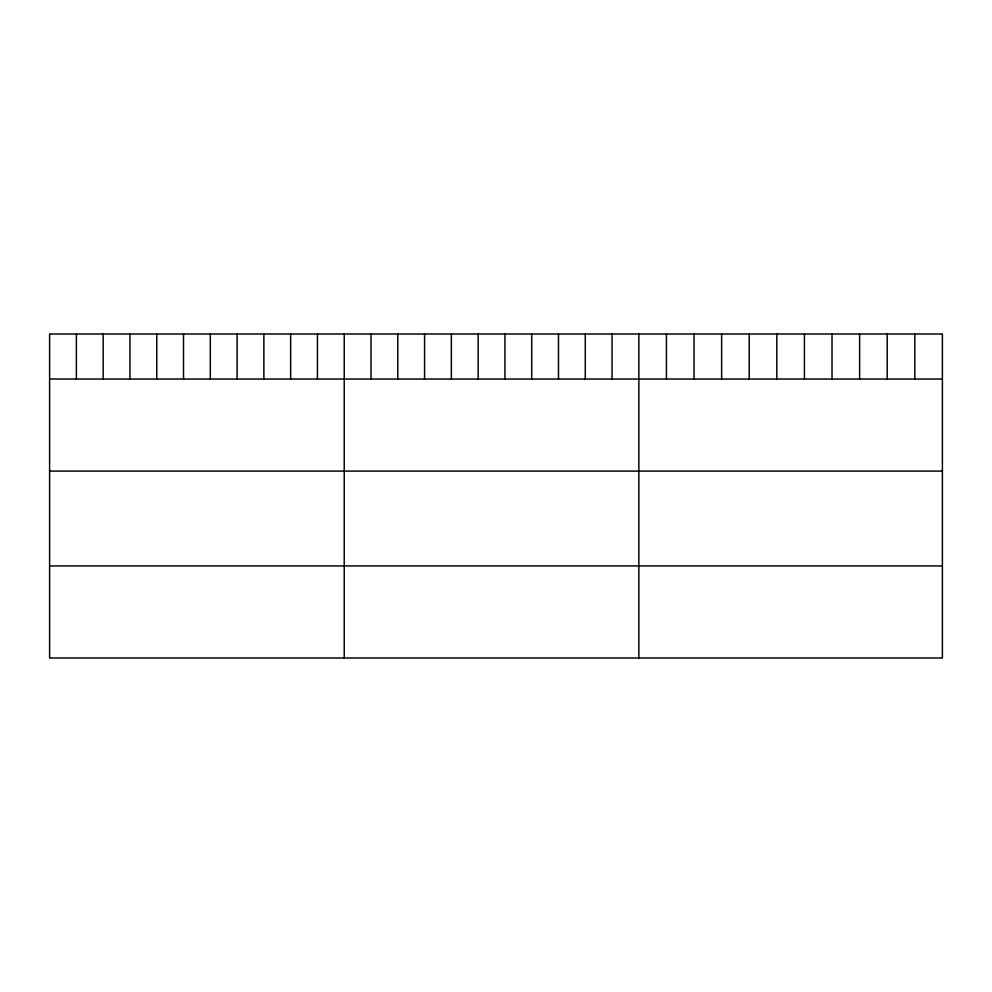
<?xml version="1.0" encoding="UTF-8"?>
<svg xmlns="http://www.w3.org/2000/svg" width="992" height="992" viewBox="0 0 992 992"><rect width="100%" height="100%" fill="white"/><g stroke="black" fill="none" stroke-linecap="round" stroke-linejoin="round"><path stroke-width="1.49" d="M942.4 379.031L942.4 657.994L49.6 657.994L49.6 334.006L942.4 334.006L942.4 379.031L49.6 379.031M49.6 471.088L942.4 471.088M49.6 565.936L942.4 565.936M914.81 334.006L914.81 379.031M887.208 334.006L887.208 379.031M859.618 334.006L859.618 379.031M832.015 334.006L832.015 379.031M804.425 334.006L804.425 379.031M776.823 334.006L776.823 379.031M749.233 334.006L749.233 379.031M721.63 334.006L721.63 379.031M694.04 334.006L694.04 379.031M666.438 334.006L666.438 379.031M638.848 334.006L638.848 657.994M612.064 334.006L612.064 379.031M585.28 334.006L585.28 379.031M558.496 334.006L558.496 379.031M531.712 334.006L531.712 379.031M504.928 334.006L504.928 379.031M478.144 334.006L478.144 379.031M451.36 334.006L451.36 379.031M424.576 334.006L424.576 379.031M397.792 334.006L397.792 379.031M371.008 334.006L371.008 379.031M344.224 334.006L344.224 657.994M317.44 334.006L317.44 379.031M290.656 334.006L290.656 379.031M263.872 334.006L263.872 379.031M237.088 334.006L237.088 379.031M210.304 334.006L210.304 379.031M183.52 334.006L183.52 379.031M156.736 334.006L156.736 379.031M129.952 334.006L129.952 379.031M103.168 334.006L103.168 379.031M76.384 334.006L76.384 379.031"/></g></svg>
